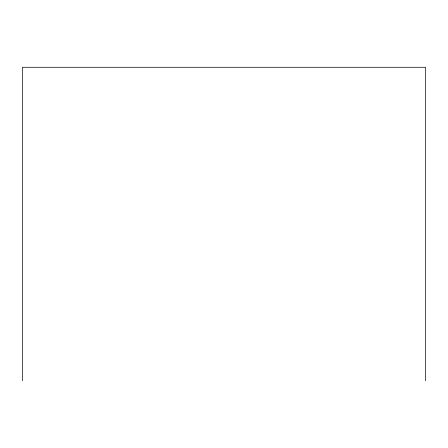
<?xml version="1.0" encoding="UTF-8"?>
<svg xmlns="http://www.w3.org/2000/svg" width="448" height="448" viewBox="0 0 448 448"><rect width="100%" height="100%" fill="white"/><g stroke="black" fill="none" stroke-linecap="round" stroke-linejoin="round"><path stroke-width="0.67" d="M425.6 380.727L425.6 67.273L22.4 67.273L22.4 380.727"/></g></svg>
